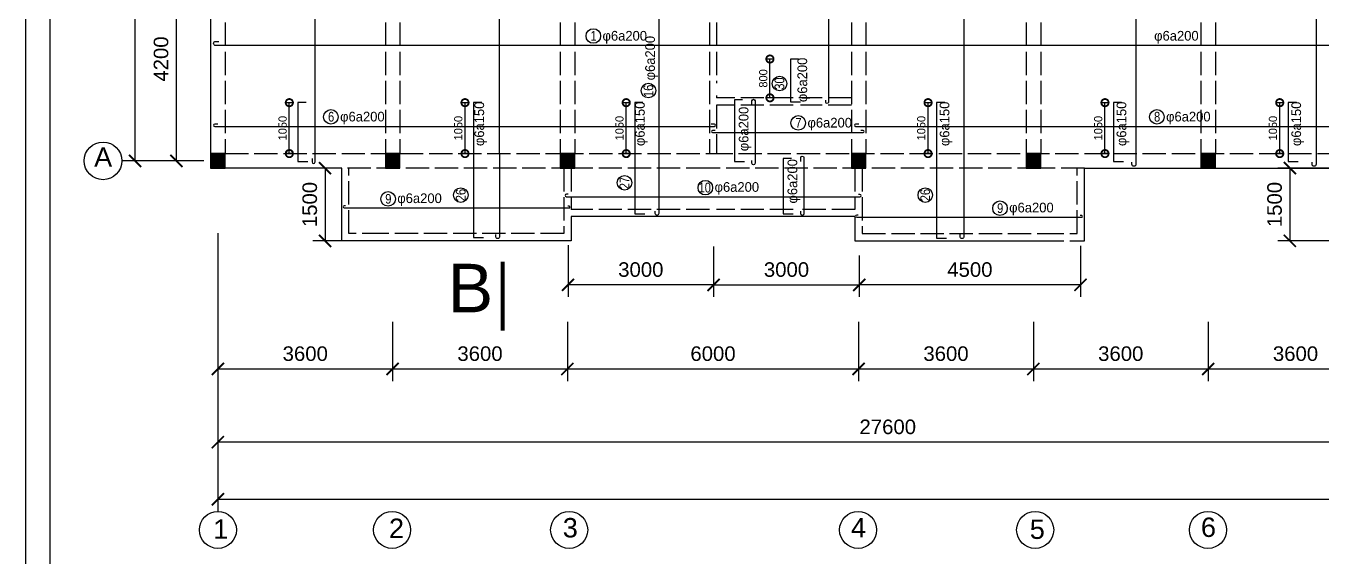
# Model space of a CAD drawing. Extents: x -103300 to -22645, y -943 to 55291.
# Drawn here: x -103300 to -76599, y 22812 to 33765 of the extents above; entities that cross this region are included whole.
import ezdxf
from ezdxf.enums import TextEntityAlignment as Align

# ---------------------------------------------------------------- set-up
doc = ezdxf.new("R2010")
doc.units = 0
doc.header["$LTSCALE"] = 40
doc.linetypes.add('ACAD_ISO02W100', pattern=[15, 12, -3])
doc.layers.get('0').update_dxf_attribs({"linetype": 'CONTINUOUS'})
doc.layers.get('DEFPOINTS').update_dxf_attribs({"linetype": 'CONTINUOUS'})
for name, color, linetype in [('BAO', 3, 'CONTINUOUS'), ('COT', 3, 'CONTINUOUS'), ('KTHUOT', 6, 'CONTINUOUS'), ('MANH', 2, 'CONTINUOUS'), ('TEXT', 7, 'CONTINUOUS'), ('THEP', 1, 'CONTINUOUS')]:
    doc.layers.add(name, color=color, linetype=linetype)
doc.styles.add('DIM-NEW', font='VHELVCN.TTF')
doc.styles.add('VNI-HELVE', font='VHELVEN.TTF')
doc.styles.add('VNI-TIMES', font='VTIMESN.TTF')
doc.dimstyles.new('D1', dxfattribs={"dimscale": 0, "dimtxt": 300, "dimasz": 250, "dimexe": 250, "dimexo": 0, "dimgap": 160, "dimtad": 1, "dimdec": 0, "dimdsep": 46, "dimtxsty": 'VNI-HELVE', "dimblk1": 'ARCHTICK', "dimblk2": 'ARCHTICK', "dimsah": 1, "dimcen": 2.5, "dimclrd": 6, "dimclre": 6, "dimclrt": 6, "dimadec": 0, "dimazin": 0, "dimtfac": 1, "dimtdec": 0, "dimtmove": 0, "dimatfit": 3, "dimldrblk": 'ARCHTICK', "dimfxl": 0, "dimtolj": 1, "dimtzin": 0, "dimarcsym": 0})

# ---------------------------------------------------------------- blocks, each defined once
blk = doc.blocks.new('_ARCHTICK')
at = {"color": 0, "linetype": 'ByBlock', "const_width": 0.15}
blk.add_lwpolyline([(-0.5, -0.5), (0.5, 0.5)], dxfattribs=at)
blk = doc.blocks.new('*D22')
at = {"layer": 'DEFPOINTS', "color": 0}
for p in [(-99346, 27684), (-37846, 27684), (-37846, 24003)]:
    blk.add_point(p, dxfattribs=at)
at = {"layer": 'KTHUOT', "color": 6, "lineweight": -2}
for p, q in [((-99346, 27684), (-99346, 23753)), ((-37846, 27684), (-37846, 23753)), ((-99346, 24003), (-37846, 24003))]:
    blk.add_line(p, q, dxfattribs=at)
at = {"layer": 'KTHUOT', "color": 6, "lineweight": -2, "xscale": 250, "yscale": 250, "zscale": 250, "rotation": 180}
blk.add_blockref('_ARCHTICK', (-99346, 24003), dxfattribs=at)
at = {"layer": 'KTHUOT', "color": 6, "lineweight": -2, "xscale": 250, "yscale": 250, "zscale": 250}
blk.add_blockref('_ARCHTICK', (-37846, 24003), dxfattribs=at)
at = {"layer": 'KTHUOT', "color": 6, "insert": (-68596, 24317), "char_height": 300, "attachment_point": 5, "style": 'VNI-HELVE'}
blk.add_mtext('\\A1;61500', dxfattribs=at)
blk = doc.blocks.new('*D29')
at = {"layer": 'DEFPOINTS', "color": 0}
for p in [(-92133, 29244), (-89133, 29213), (-92133, 28425)]:
    blk.add_point(p, dxfattribs=at)
at = {"layer": 'KTHUOT', "color": 6, "lineweight": -2}
for p, q in [((-92133, 29244), (-92133, 28175)), ((-89133, 29213), (-89133, 28175)), ((-89133, 28425), (-92133, 28425))]:
    blk.add_line(p, q, dxfattribs=at)
at = {"layer": 'KTHUOT', "color": 6, "lineweight": -2, "xscale": 250, "yscale": 250, "zscale": 250, "rotation": 180}
blk.add_blockref('_ARCHTICK', (-92133, 28425), dxfattribs=at)
at = {"layer": 'KTHUOT', "color": 6, "lineweight": -2, "xscale": 250, "yscale": 250, "zscale": 250}
blk.add_blockref('_ARCHTICK', (-89133, 28425), dxfattribs=at)
at = {"layer": 'KTHUOT', "color": 6, "insert": (-90633, 28739), "char_height": 300, "attachment_point": 5, "style": 'VNI-HELVE'}
blk.add_mtext('\\A1;3000', dxfattribs=at)
blk = doc.blocks.new('*D24')
at = {"layer": 'DEFPOINTS', "color": 0}
for p in [(-99346, 28644), (-71746, 26816), (-99346, 25182)]:
    blk.add_point(p, dxfattribs=at)
at = {"layer": 'KTHUOT', "color": 6, "lineweight": -2}
for p, q in [((-99346, 28644), (-99346, 24932)), ((-71746, 26816), (-71746, 24932)), ((-71746, 25182), (-99346, 25182))]:
    blk.add_line(p, q, dxfattribs=at)
at = {"layer": 'KTHUOT', "color": 6, "lineweight": -2, "xscale": 250, "yscale": 250, "zscale": 250, "rotation": 180}
blk.add_blockref('_ARCHTICK', (-99346, 25182), dxfattribs=at)
at = {"layer": 'KTHUOT', "color": 6, "lineweight": -2, "xscale": 250, "yscale": 250, "zscale": 250}
blk.add_blockref('_ARCHTICK', (-71746, 25182), dxfattribs=at)
at = {"layer": 'KTHUOT', "color": 6, "insert": (-85546, 25496), "char_height": 300, "attachment_point": 5, "style": 'VNI-HELVE'}
blk.add_mtext('\\A1;27600', dxfattribs=at)
blk = doc.blocks.new('*D3')
at = {"layer": 'DEFPOINTS', "color": 0}
for p in [(-92146, 27663), (-86146, 27663), (-86146, 26691)]:
    blk.add_point(p, dxfattribs=at)
at = {"layer": 'KTHUOT', "color": 6, "lineweight": -2}
for p, q in [((-86146, 27663), (-86146, 26441)), ((-92146, 26691), (-86146, 26691))]:
    blk.add_line(p, q, dxfattribs=at)
at = {"layer": 'KTHUOT', "color": 6, "lineweight": -2, "xscale": 250, "yscale": 250, "zscale": 250, "rotation": 180}
blk.add_blockref('_ARCHTICK', (-92146, 26691), dxfattribs=at)
at = {"layer": 'KTHUOT', "color": 6, "lineweight": -2, "xscale": 250, "yscale": 250, "zscale": 250}
blk.add_blockref('_ARCHTICK', (-86146, 26691), dxfattribs=at)
at = {"layer": 'KTHUOT', "color": 6, "insert": (-89146, 27005), "char_height": 300, "attachment_point": 5, "style": 'VNI-HELVE'}
blk.add_mtext('\\A1;6000', dxfattribs=at)
blk = doc.blocks.new('*D1')
at = {"layer": 'DEFPOINTS', "color": 0}
for p in [(-99346, 29492), (-95746, 27663), (-95746, 26691)]:
    blk.add_point(p, dxfattribs=at)
at = {"layer": 'KTHUOT', "color": 6, "lineweight": -2}
for p, q in [((-99346, 29492), (-99346, 26441)), ((-95746, 27663), (-95746, 26441)), ((-99346, 26691), (-95746, 26691))]:
    blk.add_line(p, q, dxfattribs=at)
at = {"layer": 'KTHUOT', "color": 6, "lineweight": -2, "xscale": 250, "yscale": 250, "zscale": 250, "rotation": 180}
blk.add_blockref('_ARCHTICK', (-99346, 26691), dxfattribs=at)
at = {"layer": 'KTHUOT', "color": 6, "lineweight": -2, "xscale": 250, "yscale": 250, "zscale": 250}
blk.add_blockref('_ARCHTICK', (-95746, 26691), dxfattribs=at)
at = {"layer": 'KTHUOT', "color": 6, "insert": (-97546, 27005), "char_height": 300, "attachment_point": 5, "style": 'VNI-HELVE'}
blk.add_mtext('\\A1;3600', dxfattribs=at)
blk = doc.blocks.new('*D2')
at = {"layer": 'DEFPOINTS', "color": 0}
for p in [(-95746, 27663), (-92146, 27663), (-92146, 26691)]:
    blk.add_point(p, dxfattribs=at)
at = {"layer": 'KTHUOT', "color": 6, "lineweight": -2}
for p, q in [((-92146, 27663), (-92146, 26441)), ((-95746, 26691), (-92146, 26691))]:
    blk.add_line(p, q, dxfattribs=at)
at = {"layer": 'KTHUOT', "color": 6, "lineweight": -2, "xscale": 250, "yscale": 250, "zscale": 250, "rotation": 180}
blk.add_blockref('_ARCHTICK', (-95746, 26691), dxfattribs=at)
at = {"layer": 'KTHUOT', "color": 6, "lineweight": -2, "xscale": 250, "yscale": 250, "zscale": 250}
blk.add_blockref('_ARCHTICK', (-92146, 26691), dxfattribs=at)
at = {"layer": 'KTHUOT', "color": 6, "insert": (-93946, 27005), "char_height": 300, "attachment_point": 5, "style": 'VNI-HELVE'}
blk.add_mtext('\\A1;3600', dxfattribs=at)
blk = doc.blocks.new('*D37')
at = {"layer": 'DEFPOINTS', "color": 0, "linetype": 'Continuous'}
for p in [(-96796, 30832), (-97138, 29332), (-96796, 29332)]:
    blk.add_point(p, dxfattribs=at)
at = {"layer": 'KTHUOT', "color": 6, "linetype": 'Continuous', "lineweight": -2}
for p, q in [((-96796, 30832), (-97388, 30832)), ((-97138, 30832), (-97138, 29332)), ((-96796, 29332), (-97388, 29332))]:
    blk.add_line(p, q, dxfattribs=at)
at = {"layer": 'KTHUOT', "color": 6, "linetype": 'Continuous', "lineweight": -2, "xscale": 250, "yscale": 250, "zscale": 250}
for p, rotation in [((-97138, 30832), 90), ((-97138, 29332), 270)]:
    blk.add_blockref('_ARCHTICK', p, dxfattribs=dict(at, rotation=rotation))
at = {"layer": 'KTHUOT', "color": 6, "linetype": 'Continuous', "insert": (-97452, 30082), "char_height": 300, "attachment_point": 5, "rotation": 90, "style": 'VNI-HELVE'}
blk.add_mtext('\\A1;1500', dxfattribs=at)
blk = doc.blocks.new('*D39')
at = {"layer": 'DEFPOINTS', "color": 0, "linetype": 'Continuous'}
for p in [(-76396, 30832), (-77262, 29332), (-76396, 29332)]:
    blk.add_point(p, dxfattribs=at)
at = {"layer": 'KTHUOT', "color": 6, "linetype": 'Continuous', "lineweight": -2}
for p, q in [((-76396, 30832), (-77512, 30832)), ((-77262, 30832), (-77262, 29332)), ((-76396, 29332), (-77512, 29332))]:
    blk.add_line(p, q, dxfattribs=at)
at = {"layer": 'KTHUOT', "color": 6, "linetype": 'Continuous', "lineweight": -2, "xscale": 250, "yscale": 250, "zscale": 250}
for p, rotation in [((-77262, 30832), 90), ((-77262, 29332), 270)]:
    blk.add_blockref('_ARCHTICK', p, dxfattribs=dict(at, rotation=rotation))
at = {"layer": 'KTHUOT', "color": 6, "linetype": 'Continuous', "insert": (-77576, 30082), "char_height": 300, "attachment_point": 5, "rotation": 90, "style": 'VNI-HELVE'}
blk.add_mtext('\\A1;1500', dxfattribs=at)
blk = doc.blocks.new('*D6')
at = {"layer": 'DEFPOINTS', "color": 0}
for p in [(-78946, 27663), (-75346, 27663), (-75346, 26691)]:
    blk.add_point(p, dxfattribs=at)
at = {"layer": 'KTHUOT', "color": 6, "lineweight": -2}
for p, q in [((-75346, 27663), (-75346, 26441)), ((-78946, 26691), (-75346, 26691))]:
    blk.add_line(p, q, dxfattribs=at)
at = {"layer": 'KTHUOT', "color": 6, "lineweight": -2, "xscale": 250, "yscale": 250, "zscale": 250, "rotation": 180}
blk.add_blockref('_ARCHTICK', (-78946, 26691), dxfattribs=at)
at = {"layer": 'KTHUOT', "color": 6, "lineweight": -2, "xscale": 250, "yscale": 250, "zscale": 250}
blk.add_blockref('_ARCHTICK', (-75346, 26691), dxfattribs=at)
at = {"layer": 'KTHUOT', "color": 6, "insert": (-77146, 27005), "char_height": 300, "attachment_point": 5, "style": 'VNI-HELVE'}
blk.add_mtext('\\A1;3600', dxfattribs=at)
blk = doc.blocks.new('*D32')
at = {"layer": 'DEFPOINTS', "color": 0, "linetype": 'Continuous'}
for p in [(-81576, 29231), (-86132, 28848), (-86132, 28425)]:
    blk.add_point(p, dxfattribs=at)
at = {"layer": 'KTHUOT', "color": 6, "linetype": 'Continuous', "lineweight": -2}
for p, q in [((-81576, 29231), (-81576, 28175)), ((-86132, 28848), (-86132, 28175)), ((-81576, 28425), (-86132, 28425))]:
    blk.add_line(p, q, dxfattribs=at)
at = {"layer": 'KTHUOT', "color": 6, "linetype": 'Continuous', "lineweight": -2, "xscale": 250, "yscale": 250, "zscale": 250, "rotation": 180}
blk.add_blockref('_ARCHTICK', (-86132, 28425), dxfattribs=at)
at = {"layer": 'KTHUOT', "color": 6, "linetype": 'Continuous', "lineweight": -2, "xscale": 250, "yscale": 250, "zscale": 250}
blk.add_blockref('_ARCHTICK', (-81576, 28425), dxfattribs=at)
at = {"layer": 'KTHUOT', "color": 6, "linetype": 'Continuous', "insert": (-83854, 28739), "char_height": 300, "attachment_point": 5, "style": 'VNI-HELVE'}
blk.add_mtext('\\A1;4500', dxfattribs=at)
blk = doc.blocks.new('*D4')
at = {"layer": 'DEFPOINTS', "color": 0}
for p in [(-86146, 27663), (-82546, 27663), (-82546, 26691)]:
    blk.add_point(p, dxfattribs=at)
at = {"layer": 'KTHUOT', "color": 6, "lineweight": -2}
for p, q in [((-82546, 27663), (-82546, 26441)), ((-86146, 26691), (-82546, 26691))]:
    blk.add_line(p, q, dxfattribs=at)
at = {"layer": 'KTHUOT', "color": 6, "lineweight": -2, "xscale": 250, "yscale": 250, "zscale": 250, "rotation": 180}
blk.add_blockref('_ARCHTICK', (-86146, 26691), dxfattribs=at)
at = {"layer": 'KTHUOT', "color": 6, "lineweight": -2, "xscale": 250, "yscale": 250, "zscale": 250}
blk.add_blockref('_ARCHTICK', (-82546, 26691), dxfattribs=at)
at = {"layer": 'KTHUOT', "color": 6, "insert": (-84346, 27005), "char_height": 300, "attachment_point": 5, "style": 'VNI-HELVE'}
blk.add_mtext('\\A1;3600', dxfattribs=at)
blk = doc.blocks.new('*D30')
at = {"layer": 'DEFPOINTS', "color": 0}
for p in [(-89133, 29033), (-86132, 29028), (-86132, 28425)]:
    blk.add_point(p, dxfattribs=at)
at = {"layer": 'KTHUOT', "color": 6, "lineweight": -2}
for p, q in [((-89133, 29033), (-89133, 28175)), ((-86132, 29028), (-86132, 28175)), ((-89133, 28425), (-86132, 28425))]:
    blk.add_line(p, q, dxfattribs=at)
at = {"layer": 'KTHUOT', "color": 6, "lineweight": -2, "xscale": 250, "yscale": 250, "zscale": 250, "rotation": 180}
blk.add_blockref('_ARCHTICK', (-89133, 28425), dxfattribs=at)
at = {"layer": 'KTHUOT', "color": 6, "lineweight": -2, "xscale": 250, "yscale": 250, "zscale": 250}
blk.add_blockref('_ARCHTICK', (-86132, 28425), dxfattribs=at)
at = {"layer": 'KTHUOT', "color": 6, "insert": (-87632, 28739), "char_height": 300, "attachment_point": 5, "style": 'VNI-HELVE'}
blk.add_mtext('\\A1;3000', dxfattribs=at)
blk = doc.blocks.new('*D5')
at = {"layer": 'DEFPOINTS', "color": 0}
for p in [(-82546, 27663), (-78946, 27663), (-78946, 26691)]:
    blk.add_point(p, dxfattribs=at)
at = {"layer": 'KTHUOT', "color": 6, "lineweight": -2}
for p, q in [((-78946, 27663), (-78946, 26441)), ((-82546, 26691), (-78946, 26691))]:
    blk.add_line(p, q, dxfattribs=at)
at = {"layer": 'KTHUOT', "color": 6, "lineweight": -2, "xscale": 250, "yscale": 250, "zscale": 250, "rotation": 180}
blk.add_blockref('_ARCHTICK', (-82546, 26691), dxfattribs=at)
at = {"layer": 'KTHUOT', "color": 6, "lineweight": -2, "xscale": 250, "yscale": 250, "zscale": 250}
blk.add_blockref('_ARCHTICK', (-78946, 26691), dxfattribs=at)
at = {"layer": 'KTHUOT', "color": 6, "insert": (-80746, 27005), "char_height": 300, "attachment_point": 5, "style": 'VNI-HELVE'}
blk.add_mtext('\\A1;3600', dxfattribs=at)
blk = doc.blocks.new('_DotSmall')
at = {"color": 0, "linetype": 'ByBlock', "const_width": 0.5}
blk.add_lwpolyline([(-0.0625, 0, 1), (0.0625, 0, 1)], format="xyb", close=True, dxfattribs=at)
blk = doc.blocks.new('*D402')
at = {"layer": 'DEFPOINTS', "color": 0, "linetype": 'Continuous'}
for p in [(-97874, 32182), (-97741, 32182), (-97741, 31132)]:
    blk.add_point(p, dxfattribs=at)
at = {"layer": 'KTHUOT', "color": 9, "linetype": 'Continuous', "lineweight": -2}
for p, q in [((-97811, 32182), (-97944, 32182)), ((-97874, 31132), (-97874, 32182)), ((-97811, 31132), (-97944, 31132))]:
    blk.add_line(p, q, dxfattribs=at)
at = {"layer": 'KTHUOT', "color": 9, "linetype": 'Continuous', "lineweight": -2, "xscale": 300, "yscale": 300, "zscale": 300}
for p, rotation in [((-97874, 32182), 90), ((-97874, 31132), 270)]:
    blk.add_blockref('_DotSmall', p, dxfattribs=dict(at, rotation=rotation))
at = {"layer": 'KTHUOT', "color": 7, "linetype": 'Continuous', "insert": (-98012, 31657), "char_height": 170, "attachment_point": 5, "rotation": 90, "style": 'VNI-TIMES'}
blk.add_mtext('\\A1;1050', dxfattribs=at)
blk = doc.blocks.new('*D414')
at = {"layer": 'DEFPOINTS', "color": 0, "linetype": 'Continuous'}
for p in [(-84716, 32182), (-84583, 32182), (-84583, 31132)]:
    blk.add_point(p, dxfattribs=at)
at = {"layer": 'KTHUOT', "color": 9, "linetype": 'Continuous', "lineweight": -2}
for p, q in [((-84653, 32182), (-84786, 32182)), ((-84716, 31132), (-84716, 32182)), ((-84653, 31132), (-84786, 31132))]:
    blk.add_line(p, q, dxfattribs=at)
at = {"layer": 'KTHUOT', "color": 9, "linetype": 'Continuous', "lineweight": -2, "xscale": 300, "yscale": 300, "zscale": 300}
for p, rotation in [((-84716, 32182), 90), ((-84716, 31132), 270)]:
    blk.add_blockref('_DotSmall', p, dxfattribs=dict(at, rotation=rotation))
at = {"layer": 'KTHUOT', "color": 7, "linetype": 'Continuous', "insert": (-84855, 31657), "char_height": 170, "attachment_point": 5, "rotation": 90, "style": 'VNI-TIMES'}
blk.add_mtext('\\A1;1050', dxfattribs=at)
blk = doc.blocks.new('*D449')
at = {"layer": 'DEFPOINTS', "color": 0, "linetype": 'Continuous'}
for p in [(-94255, 32182), (-94122, 32182), (-94122, 31132)]:
    blk.add_point(p, dxfattribs=at)
at = {"layer": 'KTHUOT', "color": 9, "linetype": 'Continuous', "lineweight": -2}
for p, q in [((-94192, 32182), (-94325, 32182)), ((-94255, 31132), (-94255, 32182)), ((-94192, 31132), (-94325, 31132))]:
    blk.add_line(p, q, dxfattribs=at)
at = {"layer": 'KTHUOT', "color": 9, "linetype": 'Continuous', "lineweight": -2, "xscale": 300, "yscale": 300, "zscale": 300}
for p, rotation in [((-94255, 32182), 90), ((-94255, 31132), 270)]:
    blk.add_blockref('_DotSmall', p, dxfattribs=dict(at, rotation=rotation))
at = {"layer": 'KTHUOT', "color": 7, "linetype": 'Continuous', "insert": (-94393, 31657), "char_height": 170, "attachment_point": 5, "rotation": 90, "style": 'VNI-TIMES'}
blk.add_mtext('\\A1;1050', dxfattribs=at)
blk = doc.blocks.new('*D452')
at = {"layer": 'DEFPOINTS', "color": 0, "linetype": 'Continuous'}
for p in [(-90934, 32182), (-90801, 32182), (-90801, 31132)]:
    blk.add_point(p, dxfattribs=at)
at = {"layer": 'KTHUOT', "color": 9, "linetype": 'Continuous', "lineweight": -2}
for p, q in [((-90871, 32182), (-91004, 32182)), ((-90934, 31132), (-90934, 32182)), ((-90871, 31132), (-91004, 31132))]:
    blk.add_line(p, q, dxfattribs=at)
at = {"layer": 'KTHUOT', "color": 9, "linetype": 'Continuous', "lineweight": -2, "xscale": 300, "yscale": 300, "zscale": 300}
for p, rotation in [((-90934, 32182), 90), ((-90934, 31132), 270)]:
    blk.add_blockref('_DotSmall', p, dxfattribs=dict(at, rotation=rotation))
at = {"layer": 'KTHUOT', "color": 7, "linetype": 'Continuous', "insert": (-91072, 31657), "char_height": 170, "attachment_point": 5, "rotation": 90, "style": 'VNI-TIMES'}
blk.add_mtext('\\A1;1050', dxfattribs=at)
blk = doc.blocks.new('*D455')
at = {"layer": 'DEFPOINTS', "color": 0, "linetype": 'Continuous'}
for p in [(-87973, 33082), (-87840, 33082), (-87840, 32282)]:
    blk.add_point(p, dxfattribs=at)
at = {"layer": 'KTHUOT', "color": 9, "linetype": 'Continuous', "lineweight": -2}
for p, q in [((-87910, 33082), (-88043, 33082)), ((-87973, 32282), (-87973, 33082)), ((-87910, 32282), (-88043, 32282))]:
    blk.add_line(p, q, dxfattribs=at)
at = {"layer": 'KTHUOT', "color": 9, "linetype": 'Continuous', "lineweight": -2, "xscale": 300, "yscale": 300, "zscale": 300}
for p, rotation in [((-87973, 33082), 90), ((-87973, 32282), 270)]:
    blk.add_blockref('_DotSmall', p, dxfattribs=dict(at, rotation=rotation))
at = {"layer": 'KTHUOT', "color": 7, "linetype": 'Continuous', "insert": (-88110, 32682), "char_height": 170, "attachment_point": 5, "rotation": 90, "style": 'VNI-TIMES'}
blk.add_mtext('\\A1;800', dxfattribs=at)
blk = doc.blocks.new('*D467')
at = {"layer": 'DEFPOINTS', "color": 0, "linetype": 'Continuous'}
for p in [(-81071, 32182), (-80938, 32182), (-80938, 31132)]:
    blk.add_point(p, dxfattribs=at)
at = {"layer": 'KTHUOT', "color": 9, "linetype": 'Continuous', "lineweight": -2}
for p, q in [((-81008, 32182), (-81141, 32182)), ((-81071, 31132), (-81071, 32182)), ((-81008, 31132), (-81141, 31132))]:
    blk.add_line(p, q, dxfattribs=at)
at = {"layer": 'KTHUOT', "color": 9, "linetype": 'Continuous', "lineweight": -2, "xscale": 300, "yscale": 300, "zscale": 300}
for p, rotation in [((-81071, 32182), 90), ((-81071, 31132), 270)]:
    blk.add_blockref('_DotSmall', p, dxfattribs=dict(at, rotation=rotation))
at = {"layer": 'KTHUOT', "color": 7, "linetype": 'Continuous', "insert": (-81210, 31657), "char_height": 170, "attachment_point": 5, "rotation": 90, "style": 'VNI-TIMES'}
blk.add_mtext('\\A1;1050', dxfattribs=at)
blk = doc.blocks.new('*D468')
at = {"layer": 'DEFPOINTS', "color": 0, "linetype": 'Continuous'}
for p in [(-77471, 32182), (-77338, 32182), (-77338, 31132)]:
    blk.add_point(p, dxfattribs=at)
at = {"layer": 'KTHUOT', "color": 9, "linetype": 'Continuous', "lineweight": -2}
for p, q in [((-77408, 32182), (-77541, 32182)), ((-77471, 31132), (-77471, 32182)), ((-77408, 31132), (-77541, 31132))]:
    blk.add_line(p, q, dxfattribs=at)
at = {"layer": 'KTHUOT', "color": 9, "linetype": 'Continuous', "lineweight": -2, "xscale": 300, "yscale": 300, "zscale": 300}
for p, rotation in [((-77471, 32182), 90), ((-77471, 31132), 270)]:
    blk.add_blockref('_DotSmall', p, dxfattribs=dict(at, rotation=rotation))
at = {"layer": 'KTHUOT', "color": 7, "linetype": 'Continuous', "insert": (-77610, 31657), "char_height": 170, "attachment_point": 5, "rotation": 90, "style": 'VNI-TIMES'}
blk.add_mtext('\\A1;1050', dxfattribs=at)
blk = doc.blocks.new('*D525')
at = {"layer": 'DEFPOINTS', "color": 0}
for p in [(-101053, 51782), (-99634, 51782), (-99634, 30982)]:
    blk.add_point(p, dxfattribs=at)
at = {"layer": 'KTHUOT', "color": 6, "lineweight": -2}
for p, q in [((-99634, 51782), (-101303, 51782)), ((-101053, 30982), (-101053, 51782)), ((-99634, 30982), (-101303, 30982))]:
    blk.add_line(p, q, dxfattribs=at)
at = {"layer": 'KTHUOT', "color": 6, "lineweight": -2, "xscale": 250, "yscale": 250, "zscale": 250}
for p, rotation in [((-101053, 51782), 90), ((-101053, 30982), 270)]:
    blk.add_blockref('_ARCHTICK', p, dxfattribs=dict(at, rotation=rotation))
at = {"layer": 'KTHUOT', "color": 6, "insert": (-101367, 41382), "char_height": 300, "attachment_point": 5, "rotation": 90, "style": 'VNI-HELVE'}
blk.add_mtext('\\A1;20800', dxfattribs=at)
blk = doc.blocks.new('*D526')
at = {"layer": 'DEFPOINTS', "color": 0}
for p in [(-100201, 35182), (-99634, 35182), (-99634, 30982)]:
    blk.add_point(p, dxfattribs=at)
at = {"layer": 'KTHUOT', "color": 6, "lineweight": -2}
for p, q in [((-99634, 35182), (-100451, 35182)), ((-100201, 30982), (-100201, 35182)), ((-99634, 30982), (-100451, 30982))]:
    blk.add_line(p, q, dxfattribs=at)
at = {"layer": 'KTHUOT', "color": 6, "lineweight": -2, "xscale": 250, "yscale": 250, "zscale": 250}
for p, rotation in [((-100201, 35182), 90), ((-100201, 30982), 270)]:
    blk.add_blockref('_ARCHTICK', p, dxfattribs=dict(at, rotation=rotation))
at = {"layer": 'KTHUOT', "color": 6, "insert": (-100516, 33082), "char_height": 300, "attachment_point": 5, "rotation": 90, "style": 'VNI-HELVE'}
blk.add_mtext('\\A1;4200', dxfattribs=at)

msp = doc.modelspace()

# ---------------------------------------------------------------- linework, layer by layer
at = {"layer": 'BAO', "color": 3, "linetype": 'Continuous'}
for points in [[(-22645, -943.4), (-103300.5, -943.4), (-103300.5, 55290.9), (-22645, 55290.9)], [(-23145, -443.4), (-102800.5, -443.4), (-102800.5, 54790.9), (-23145, 54790.9)]]:
    msp.add_lwpolyline(points, close=True, dxfattribs=at)
for centre, radius in [((-101712.5, 30982.4), 388.2), ((-99345.8, 23371.8), 381.3), ((-95757.1, 23371.8), 381.3), ((-92109.2, 23371.8), 381.3), ((-86156.9, 23371.8), 381.3), ((-82509, 23371.8), 381.3), ((-78948.8, 23371.8), 381.3)]:
    msp.add_circle(centre, radius, dxfattribs=at)
at = {"layer": 'COT'}
for points in [[(-99495.8, 30832.4), (-99195.8, 30832.4), (-99195.8, 31132.4), (-99495.8, 31132.4)], [(-95895.8, 30832.4), (-95595.8, 30832.4), (-95595.8, 31132.4), (-95895.8, 31132.4)], [(-92295.8, 30832.4), (-91995.8, 30832.4), (-91995.8, 31132.4), (-92295.8, 31132.4)], [(-86295.8, 30832.4), (-85995.8, 30832.4), (-85995.8, 31132.4), (-86295.8, 31132.4)], [(-82695.8, 30832.4), (-82395.8, 30832.4), (-82395.8, 31132.4), (-82695.8, 31132.4)], [(-79095.8, 30832.4), (-78795.8, 30832.4), (-78795.8, 31132.4), (-79095.8, 31132.4)]]:
    msp.add_lwpolyline(points, close=True, dxfattribs=at)
for points in [[(-99495.8, 30832.4), (-99195.8, 30832.4), (-99495.8, 31132.4), (-99195.8, 31132.4)], [(-95895.8, 30832.4), (-95595.8, 30832.4), (-95895.8, 31132.4), (-95595.8, 31132.4)], [(-92295.8, 30832.4), (-91995.8, 30832.4), (-92295.8, 31132.4), (-91995.8, 31132.4)], [(-86295.8, 30832.4), (-85995.8, 30832.4), (-86295.8, 31132.4), (-85995.8, 31132.4)], [(-82695.8, 30832.4), (-82395.8, 30832.4), (-82695.8, 31132.4), (-82395.8, 31132.4)], [(-79095.8, 30832.4), (-78795.8, 30832.4), (-79095.8, 31132.4), (-78795.8, 31132.4)]]:
    msp.add_solid(points, dxfattribs=at)
at = {"layer": 'KTHUOT', "color": 6, "linetype": 'Continuous'}
for centre in [(-91611.8, 33556.8), (-90475.6, 32431.8), (-87775.5, 32575.6), (-97017.5, 31889.9), (-87389.4, 31764.9), (-80001.8, 31889.9), (-90969.1, 30530), (-89303.3, 30429.3), (-95839.2, 30197.1), (-94341.6, 30276.1), (-84772.9, 30276.1), (-83234.5, 30005)]:
    msp.add_circle(centre, 150, dxfattribs=at)
at = {"layer": 'MANH', "linetype": 'Continuous'}
for p, q in [((-99495.8, 35032.4), (-99495.8, 31132.4)), ((-96795.8, 29332.4), (-96795.8, 30832.4)), ((-81495.8, 29332.4), (-81495.8, 30832.4)), ((-88995.8, 29832.4), (-92070.8, 29832.4)), ((-92070.8, 29832.4), (-92070.8, 29332.4)), ((-86220.8, 29832.4), (-88995.8, 29832.4)), ((-86220.8, 29832.4), (-86220.8, 29332.4)), ((-95895.8, 29332.4), (-96795.8, 29332.4)), ((-92070.8, 29332.4), (-95895.8, 29332.4)), ((-86220.8, 29332.4), (-82395.8, 29332.4))]:
    msp.add_line(p, q, dxfattribs=at)
at = {"layer": 'MANH', "linetype": 'ACAD_ISO02W100'}
for p, q in [((-99195.8, 35032.4), (-99195.8, 31132.4)), ((-95895.8, 35032.4), (-95895.8, 31132.4)), ((-95595.8, 35032.4), (-95595.8, 31132.4)), ((-92295.8, 35032.4), (-92295.8, 31132.4)), ((-91995.8, 35032.4), (-91995.8, 31132.4)), ((-89220.8, 35032.4), (-89220.8, 31132.4)), ((-89070.8, 35032.4), (-89070.8, 32582.4)), ((-86295.8, 35032.4), (-86295.8, 31132.4)), ((-85995.8, 35032.4), (-85995.8, 31132.4)), ((-82695.8, 35032.4), (-82695.8, 31132.4)), ((-82395.8, 35032.4), (-82395.8, 31132.4)), ((-79095.8, 35032.4), (-79095.8, 31132.4)), ((-78795.8, 35032.4), (-78795.8, 31132.4)), ((-89070.8, 32332.4), (-89070.8, 32282.4)), ((-86295.8, 32282.4), (-89070.8, 32282.4)), ((-87495.8, 32132.4), (-89070.8, 32132.4)), ((-89070.8, 32132.4), (-89070.8, 31132.4)), ((-86295.8, 32132.4), (-87345.8, 32132.4)), ((-99195.8, 31132.4), (-95895.8, 31132.4)), ((-95595.8, 31132.4), (-92295.8, 31132.4)), ((-92295.8, 31132.4), (-89220.8, 31132.4)), ((-89220.8, 31132.4), (-86295.8, 31132.4)), ((-86295.8, 31132.4), (-82695.8, 31132.4)), ((-82695.8, 31132.4), (-79095.8, 31132.4)), ((-79095.8, 31132.4), (-75495.8, 31132.4)), ((-95595.8, 30832.4), (-96795.8, 30832.4)), ((-96645.8, 29482.4), (-96645.8, 30832.4)), ((-91995.8, 30832.4), (-95595.8, 30832.4)), ((-92220.8, 30832.4), (-92220.8, 29482.4)), ((-92070.8, 30832.4), (-92070.8, 29982.4)), ((-89220.8, 30832.4), (-91995.8, 30832.4)), ((-85995.8, 30832.4), (-89220.8, 30832.4)), ((-86220.8, 30832.4), (-86220.8, 29982.4)), ((-86070.8, 30832.4), (-86070.8, 29482.4)), ((-82395.8, 30832.4), (-85995.8, 30832.4)), ((-81495.8, 30832.4), (-82395.8, 30832.4)), ((-81645.8, 29482.4), (-81645.8, 30832.4)), ((-89220.8, 29982.4), (-92070.8, 29982.4)), ((-87495.8, 29982.4), (-89070.8, 29982.4)), ((-86220.8, 29982.4), (-87345.8, 29982.4)), ((-95895.8, 29482.4), (-96645.8, 29482.4)), ((-92220.8, 29482.4), (-95895.8, 29482.4)), ((-86070.8, 29482.4), (-82395.8, 29482.4)), ((-82395.8, 29482.4), (-81645.8, 29482.4)), ((-82395.8, 29332.4), (-81495.8, 29332.4))]:
    msp.add_line(p, q, dxfattribs=at)
at = {"layer": 'MANH', "color": 2, "linetype": 'Continuous'}
msp.add_line((-96795.8, 30832.4), (-99495.8, 30832.4), dxfattribs=at)
msp.add_lwpolyline([(-81495.8, 30832.4), (-76395.8, 30832.4)], dxfattribs=at)
at = {"layer": 'TEXT', "const_width": 80}
msp.add_lwpolyline([(-93479.3, 28902.3), (-93479.3, 27479.9)], dxfattribs=at)
at = {"layer": 'TEXT'}
msp.add_lwpolyline([(-95052.8, 27679.5, 0, 0, 0), (-93729, 27679.5, 80, 0, 0), (-93479.3, 27679.5, 0, 0, 0)], format="xyseb", dxfattribs=at)
at = {"layer": 'THEP'}
for points in [[(-97406.4, 31030.2), (-97406.4, 30959.1, 1), (-97343.1, 30959.1), (-97343.1, 39397.5, 1), (-97414.2, 39397.5), (-97414.2, 39334.4)], [(-93541, 31132.4), (-93541, 39397.5, 1), (-93612, 39397.5), (-93612, 39334.4)], [(-86847.1, 39398.9), (-86847.1, 39452.9, -1), (-86770, 39452.9), (-86770, 32188.8, -1), (-86823.8, 32188.8), (-86823.8, 32235)], [(-84046.5, 39334.4), (-84046.5, 39397.5, -1), (-83975.5, 39397.5), (-83975.5, 29421.3), (-83975.5, 29421.3, -1), (-84056.8, 29421.3), (-84056.8, 29464.4)], [(-90310.6, 37393.6), (-90310.6, 37435.3, -1), (-90264.2, 37435.3), (-90264.2, 31132.4)], [(-80505.4, 37353), (-80505.4, 37416.2, -1), (-80434.4, 37416.2), (-80434.4, 30911), (-80434.4, 30911, -1), (-80515.7, 30911), (-80515.7, 30954.1)], [(-76793.6, 37353), (-76793.6, 37416.2, -1), (-76722.6, 37416.2), (-76722.6, 30911), (-76722.6, 30911, -1), (-76803.9, 30911), (-76803.9, 30954.1)], [(-71788.2, 33451), (-71703, 33451, -1), (-71703, 33360.7), (-71703, 33360.7), (-99390.5, 33360.7, -1), (-99390.5, 33445.5), (-99326.4, 33445.5)], [(-88344, 32138.9), (-88344, 32220.5, -1), (-88280.5, 32220.5), (-88280.5, 30932.7, -1), (-88343.9, 30932.7), (-88343.9, 30987.1)], [(-99343.8, 31741), (-99409.9, 31741, 1), (-99409.9, 31693.8), (-89114.4, 31693.8, 1), (-89114.4, 31738.3), (-89186, 31738.3)], [(-89099.1, 31610.7), (-89157.8, 31610.7, 1), (-89157.8, 31568.8), (-86051.8, 31568.8, 1), (-86051.8, 31610.7), (-86102.4, 31610.7)], [(-86143.8, 31741), (-86209.9, 31741, 1), (-86209.9, 31693.8), (-71685.9, 31693.8, 1), (-71685.9, 31738.3), (-71757.5, 31738.3)], [(-93541, 31132.4), (-93541, 29421.3, -1), (-93622.3, 29421.3), (-93622.3, 29464.4)], [(-90264.2, 31132.4), (-90264.2, 29895.1, -1), (-90337.8, 29895.1), (-90337.8, 29945.1)], [(-87339.1, 30967.5), (-87339.1, 31049.1, -1), (-87275.6, 31049.1), (-87275.6, 29890.3, -1), (-87338.9, 29890.3), (-87338.9, 29944.7)], [(-92130.8, 30298.6), (-92162.7, 30298.6, 1), (-92162.7, 30242.8), (-86118.3, 30242.8, 1), (-86118.3, 30290.4), (-86150.2, 30290.4)], [(-96713.8, 30056.7), (-96744.6, 30056.7, 1), (-96744.6, 30010.7), (-92110.9, 30010.7, 1), (-92110.9, 30045.4), (-92140, 30045.4)], [(-86153.8, 29864.6), (-86184.6, 29864.6, 1), (-86184.6, 29818.6), (-81550.9, 29818.6, 1), (-81550.9, 29853.3), (-81579.9, 29853.3)]]:
    msp.add_lwpolyline(points, format="xyb", dxfattribs=at)
for points in [[(-87383.8, 33082.3), (-87551.6, 33082.3), (-87551.6, 32199.4), (-87346.7, 32199.4)], [(-97530.5, 32182.3), (-97698.4, 32182.3), (-97698.4, 30971.9), (-97493.5, 30971.9)], [(-93911.7, 32182.3), (-94079.5, 32182.3), (-94079.5, 29403.3), (-93874.6, 29403.3)], [(-90590.5, 32182.3), (-90758.3, 32182.3), (-90758.3, 29888), (-90553.4, 29888)], [(-88537.2, 32237.6), (-88705.1, 32237.6), (-88705.1, 30971.9), (-88500.2, 30971.9)], [(-84372.9, 32182.3), (-84540.8, 32182.3), (-84540.8, 29388.3), (-84335.9, 29388.3)], [(-80728, 32182.3), (-80895.8, 32182.3), (-80895.8, 30971.9), (-80690.9, 30971.9)], [(-77128, 32182.3), (-77295.8, 32182.3), (-77295.8, 30971.9), (-77090.9, 30971.9)], [(-87532.2, 31029.3), (-87700.1, 31029.3), (-87700.1, 29892.5), (-87495.2, 29892.5)]]:
    msp.add_lwpolyline(points, dxfattribs=at)

# ---------------------------------------------------------------- texts
at = {"layer": 'TEXT'}
for s, height, style, p in [('1', 200, 'DIM-NEW', (-91670.7, 33458.7)), ('6', 200, 'DIM-NEW', (-97076.5, 31791.8)), ('7', 200, 'DIM-NEW', (-87448.4, 31666.8)), ('8', 200, 'DIM-NEW', (-80060.8, 31791.8)), ('A', 400, 'VNI-HELVE', (-101895.5, 30860.6)), ('10', 200, 'DIM-NEW', (-89444.1, 30331.2)), ('9', 200, 'DIM-NEW', (-95898.2, 30099)), ('9', 200, 'DIM-NEW', (-83293.5, 29906.9)), ('B', 1000, 'VNI-HELVE', (-94606.7, 27859.5)), ('2', 400, 'VNI-HELVE', (-95821.6, 23206.2)), ('3', 400, 'VNI-HELVE', (-92241.2, 23217.2)), ('4', 400, 'VNI-HELVE', (-86304.8, 23217.2)), ('5', 400, 'VNI-HELVE', (-82620.8, 23186.7)), ('6', 400, 'VNI-HELVE', (-79095, 23227.3))]:
    msp.add_text(s, height=height, dxfattribs=dict(at, style=style)).set_placement(p)
at = {"layer": 'TEXT', "style": 'DIM-NEW'}
for s, p in [('30', (-87677.4, 32448.3)), ('16', (-90377.5, 32298.8)), ('27', (-90871, 30397.1)), ('26', (-94243.5, 30148.8)), ('26', (-84674.9, 30148.8))]:
    msp.add_text(s, height=200, rotation=90, dxfattribs=at).set_placement(p)
at = {"layer": 'TEXT', "style": 'VNI-HELVE'}
msp.add_text('1', height=400, dxfattribs=at).set_placement((-99288.7, 23188.9), align=Align.CENTER)
at = {"layer": 'TEXT', "char_height": 200, "width": 982.857, "attachment_point": 1, "style": 'VNI-TIMES'}
for s, insert in [('{\\fSymbol|b0|i0|c2|p18;f}6a200', (-91422.5, 33661.5)), ('{\\fSymbol|b0|i0|c2|p16;f}6a200', (-80058.6, 33661.5)), ('{\\fSymbol|b0|i0|c2|p16;f}6a200', (-96828.2, 31994.5)), ('{\\fSymbol|b0|i0|c2|p16;f}6a200', (-87200.1, 31869.6)), ('{\\fSymbol|b0|i0|c2|p16;f}6a200', (-79812.5, 31994.5)), ('{\\fSymbol|b0|i0|c2|p16;f}6a200', (-89114, 30543.6)), ('{\\fSymbol|b0|i0|c2|p16;f}6a200', (-95649.9, 30311.4)), ('{\\fSymbol|b0|i0|c2|p16;f}6a200', (-83045.2, 30119.3))]:
    msp.add_mtext(s, dxfattribs=dict(at, insert=insert))
at = {"layer": 'TEXT', "char_height": 200, "width": 982.857, "attachment_point": 1, "rotation": 90, "style": 'VNI-TIMES'}
for s, insert in [('{\\fSymbol|b0|i0|c2|p16;f}6a200', (-90542.3, 32641.4)), ('{\\fSymbol|b0|i0|c2|p16;f}6a200', (-87406.1, 32192.5)), ('{\\fSymbol|b0|i0|c2|p16;f}6a150', (-94061.3, 31286.5)), ('{\\fSymbol|b0|i0|c2|p16;f}6a150', (-90752.2, 31286.5)), ('{\\fSymbol|b0|i0|c2|p16;f}6a200', (-88615.6, 31180.8)), ('{\\fSymbol|b0|i0|c2|p16;f}6a150', (-84476.6, 31286.5)), ('{\\fSymbol|b0|i0|c2|p16;f}6a150', (-80831.6, 31286.5)), ('{\\fSymbol|b0|i0|c2|p16;f}6a150', (-77231.6, 31286.5)), ('{\\fSymbol|b0|i0|c2|p16;f}6a200', (-87610.6, 30101.5))]:
    msp.add_mtext(s, dxfattribs=dict(at, insert=insert))

# ---------------------------------------------------------------- dimensions: what is measured, and where the dimension line sits
at = {"layer": 'KTHUOT'}
for base, p2, picture, middle in [((-101053.3, 51782.4), (-99634, 51782.4), '*D525', (-101367.5, 41382.4)), ((-100201.4, 35182.4), (-99634, 35182.4), '*D526', (-100515.6, 33082.4))]:
    dim = msp.add_linear_dim(base=base, p1=(-99634, 30982.4), p2=p2, angle=90, dimstyle='D1', override={"dimscale": 1}, dxfattribs=at)
    dim.commit()
    dim.dimension.update_dxf_attribs({"geometry": picture, "text_midpoint": middle})
at = {"layer": 'KTHUOT', "color": 6, "linetype": 'Continuous'}
for base, p1, p2, angle, override, picture, middle in [((-87972.8, 33082.3), (-87839.9, 32282.4), (-87839.9, 33082.3), 270, {"dimscale": 1, "dimtxt": 170, "dimasz": 300, "dimexe": 70, "dimexo": 70, "dimgap": 50, "dimtxsty": 'VNI-TIMES', "dimblk1": 'DotSmall', "dimblk2": 'DotSmall', "dimclrd": 9, "dimclre": 9, "dimclrt": 7}, '*D455', (-88109.9, 32682.4)), ((-97873.7, 32182.3), (-97740.8, 31132.4), (-97740.8, 32182.3), 270, {"dimscale": 1, "dimtxt": 170, "dimasz": 300, "dimexe": 70, "dimexo": 70, "dimgap": 50, "dimtxsty": 'VNI-TIMES', "dimblk1": 'DotSmall', "dimblk2": 'DotSmall', "dimclrd": 9, "dimclre": 9, "dimclrt": 7}, '*D402', (-98012.1, 31657.4)), ((-94254.9, 32182.3), (-94122, 31132.4), (-94122, 32182.3), 270, {"dimscale": 1, "dimtxt": 170, "dimasz": 300, "dimexe": 70, "dimexo": 70, "dimgap": 50, "dimtxsty": 'VNI-TIMES', "dimblk1": 'DotSmall', "dimblk2": 'DotSmall', "dimclrd": 9, "dimclre": 9, "dimclrt": 7}, '*D449', (-94393.3, 31657.4)), ((-90933.7, 32182.3), (-90800.8, 31132.4), (-90800.8, 32182.3), 270, {"dimscale": 1, "dimtxt": 170, "dimasz": 300, "dimexe": 70, "dimexo": 70, "dimgap": 50, "dimtxsty": 'VNI-TIMES', "dimblk1": 'DotSmall', "dimblk2": 'DotSmall', "dimclrd": 9, "dimclre": 9, "dimclrt": 7}, '*D452', (-91072.1, 31657.4)), ((-84716.1, 32182.3), (-84583.2, 31132.4), (-84583.2, 32182.3), 270, {"dimscale": 1, "dimtxt": 170, "dimasz": 300, "dimexe": 70, "dimexo": 70, "dimgap": 50, "dimtxsty": 'VNI-TIMES', "dimblk1": 'DotSmall', "dimblk2": 'DotSmall', "dimclrd": 9, "dimclre": 9, "dimclrt": 7}, '*D414', (-84854.5, 31657.4)), ((-81071.2, 32182.3), (-80938.3, 31132.4), (-80938.3, 32182.3), 270, {"dimscale": 1, "dimtxt": 170, "dimasz": 300, "dimexe": 70, "dimexo": 70, "dimgap": 50, "dimtxsty": 'VNI-TIMES', "dimblk1": 'DotSmall', "dimblk2": 'DotSmall', "dimclrd": 9, "dimclre": 9, "dimclrt": 7}, '*D467', (-81209.6, 31657.4)), ((-77471.2, 32182.3), (-77338.3, 31132.4), (-77338.3, 32182.3), 270, {"dimscale": 1, "dimtxt": 170, "dimasz": 300, "dimexe": 70, "dimexo": 70, "dimgap": 50, "dimtxsty": 'VNI-TIMES', "dimblk1": 'DotSmall', "dimblk2": 'DotSmall', "dimclrd": 9, "dimclre": 9, "dimclrt": 7}, '*D468', (-77609.6, 31657.4)), ((-97137.7, 29332.4), (-96795.8, 30832.4), (-96795.8, 29332.4), 90, {"dimscale": 1}, '*D37', (-97451.9, 30082.4)), ((-77261.7, 29332.4), (-76395.8, 30832.4), (-76395.8, 29332.4), 90, {"dimscale": 1}, '*D39', (-77575.9, 30082.4))]:
    dim = msp.add_linear_dim(base=base, p1=p1, p2=p2, angle=angle, dimstyle='D1', override=override, dxfattribs=at)
    dim.commit()
    dim.dimension.update_dxf_attribs({"geometry": picture, "text_midpoint": middle})
at = {"layer": 'KTHUOT'}
for base, p1, p2, override, picture, middle in [((-95745.8, 26690.7), (-99345.8, 29491.7), (-95745.8, 27663), {"dimscale": 1}, '*D1', (-97545.8, 27004.9)), ((-99345.8, 25181.5), (-71745.8, 26815.7), (-99345.8, 28644.4), {"dimscale": 1}, '*D24', (-85545.8, 25495.7)), ((-37845.8, 24003.1), (-99345.8, 27684.5), (-37845.8, 27684.5), {"dimscale": 1}, '*D22', (-68595.8, 24317.3)), ((-92145.8, 26690.7), (-95745.8, 27663), (-92145.8, 27663), {"dimscale": 1, "dimse1": 1, "dimtmove": 1}, '*D2', (-93945.8, 27004.9)), ((-86145.8, 26690.7), (-92145.8, 27663), (-86145.8, 27663), {"dimscale": 1, "dimse1": 1, "dimtmove": 1}, '*D3', (-89145.8, 27004.9)), ((-82545.8, 26690.7), (-86145.8, 27663), (-82545.8, 27663), {"dimscale": 1, "dimse1": 1, "dimtmove": 1}, '*D4', (-84345.8, 27004.9)), ((-78945.8, 26690.7), (-82545.8, 27663), (-78945.8, 27663), {"dimscale": 1, "dimse1": 1, "dimtmove": 1}, '*D5', (-80745.8, 27004.9)), ((-75345.8, 26690.7), (-78945.8, 27663), (-75345.8, 27663), {"dimscale": 1, "dimse1": 1, "dimtmove": 1}, '*D6', (-77145.8, 27004.9))]:
    dim = msp.add_linear_dim(base=base, p1=p1, p2=p2, dimstyle='D1', override=override, dxfattribs=at)
    dim.commit()
    dim.dimension.update_dxf_attribs({"geometry": picture, "text_midpoint": middle})
for base, p1, p2, picture, middle in [((-92133.3, 28424.9), (-89132.7, 29213.1), (-92133.3, 29244), '*D29', (-90633, 28739.1)), ((-86132, 28424.9), (-89132.7, 29033.1), (-86132, 29027.6), '*D30', (-87632.4, 28739.1))]:
    dim = msp.add_linear_dim(base=base, p1=p1, p2=p2, text='3000', dimstyle='D1', override={"dimscale": 1}, dxfattribs=at)
    dim.commit()
    dim.dimension.update_dxf_attribs({"geometry": picture, "text_midpoint": middle})
at = {"layer": 'KTHUOT', "color": 6, "linetype": 'Continuous'}
dim = msp.add_linear_dim(base=(-86132, 28424.9), p1=(-81576.4, 29230.9), p2=(-86132, 28847.6), text='4500', dimstyle='D1', override={"dimscale": 1}, dxfattribs=at)
dim.commit()
dim.dimension.update_dxf_attribs({"geometry": '*D32', "text_midpoint": (-83854.2, 28739.1)})

doc.saveas('drawing.dxf')
